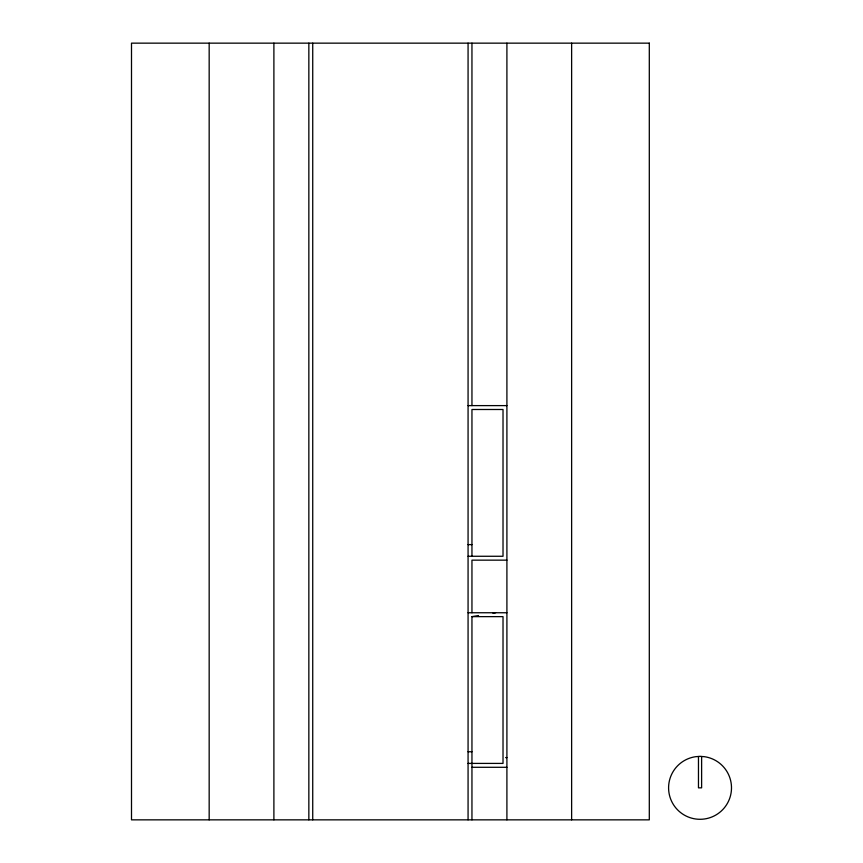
<?xml version="1.0" encoding="UTF-8"?>
<svg xmlns="http://www.w3.org/2000/svg" width="863" height="863" viewBox="0 0 863 863"><rect width="100%" height="100%" fill="white"/><g stroke="black" fill="none" stroke-linecap="round" stroke-linejoin="round"><path stroke-width="1.29" d="M471.953 819.85L471.953 616.635L478.512 615.556M492.946 613.183L495.567 612.752M468.07 405.61L506.905 405.61M468.07 544.618L471.953 544.618M468.07 556.268L503.021 556.268L503.021 409.494L471.953 409.494L471.953 556.268M506.905 560.152L471.953 560.152L471.953 612.752M468.07 612.752L506.905 612.752M471.953 616.635L503.021 616.635L503.021 763.41L468.07 763.41M468.07 751.759L471.953 751.759M505.61 757.585L506.905 757.585M471.953 767.293L506.905 767.293M701.619 756.484L701.619 787.843L698.469 787.843L698.469 756.484M571.63 43.15L571.63 819.85M506.905 43.15L506.905 819.85M471.953 43.15L471.953 405.61M468.07 43.15L468.07 819.85M312.73 43.15L312.73 819.85M308.846 43.15L308.846 819.85M273.895 43.15L273.895 819.85M209.17 43.15L209.17 819.85M700.044 756.387L695.934 756.657A31.456 31.456 0 0 0 673.518 804.748A31.456 31.456 0 0 0 726.57 804.748A31.456 31.456 0 0 0 704.154 756.657L700.044 756.387M649.3 43.15L131.5 43.15L131.5 819.85L649.3 819.85L649.3 43.15"/></g></svg>
